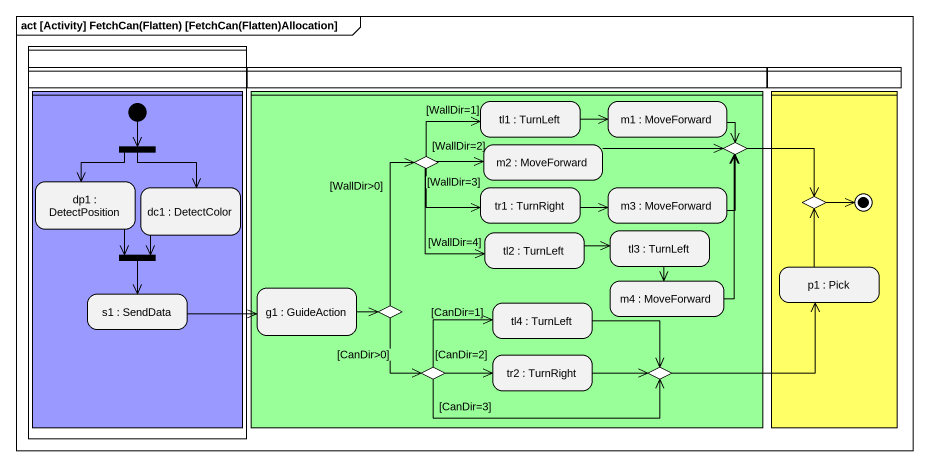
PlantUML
@startuml
mainframe act [Activity] FetchCan(Flatten) [FetchCan(Flatten)Allocation]
hide empty description
state " " as lane1 <<partition>> {
  state " " as lane2 <<partition>>
  state " " as lane3 <<partition>> #9999FF {
    state fork1 <<fork>>
    state "dp1 : DetectPosition" as dp1
    state "dc1 : DetectColor" as dc1
    state fork2 <<join>>
    state "s1 : SendData" as s1
    [*] --> fork1
  }
}
state " " as lane4 <<partition>>
state " " as lane5 <<partition>> #99FF99 {
  state "tl1 : TurnLeft" as tl1
  state "m1 : MoveForward" as m1
  state "m2 : MoveForward" as m2
  state choice1 <<choice>>
  state choice2 <<choice>>
  state "tr1 : TurnRight" as tr1
  state "m3 : MoveForward" as m3
  state "tl2 : TurnLeft" as tl2
  state "tl3 : TurnLeft" as tl3
  state "g1 : GuideAction" as g1
  state "m4 : MoveForward" as m4
  state choice4 <<choice>>
  state "tl4 : TurnLeft" as tl4
  state choice5 <<choice>>
  state "tr2 : TurnRight" as tr2
  state choice6 <<choice>>
}
state " " as lane6 <<partition>>
state " " as lane7 <<partition>> #FFFF66 {
  state choice3 <<choice>>
  state "p1 : Pick" as p1
  choice3 -right-> [*]
}
tl1 -right-> m1
m1 -right-> choice1
fork1 --> dp1
fork1 --> dc1
m2 -right-> choice1
choice1 --> choice3
dp1 --> fork2
dc1 --> fork2
choice2 -right-> tl1 : [WallDir=1]
choice2 -right-> m2 : [WallDir=2]
choice2 -right-> tr1 : [WallDir=3]
choice2 --> tl2 : [WallDir=4]
tr1 -right-> m3
m3 -up-> choice1
tl2 -right-> tl3
tl3 --> m4
fork2 --> s1
g1 -right-> choice4
m4 -up-> choice1
p1 -up-> choice3
s1 -right-> g1
choice4 -up-> choice2 : [WallDir>0]
choice4 --> choice5 : [CanDir>0]
tl4 -right-> choice6
choice5 -right-> tl4 : [CanDir=1]
choice5 -right-> tr2 : [CanDir=2]
choice5 -right-> choice6 : [CanDir=3]
tr2 -right-> choice6
choice6 -right-> p1
@enduml
